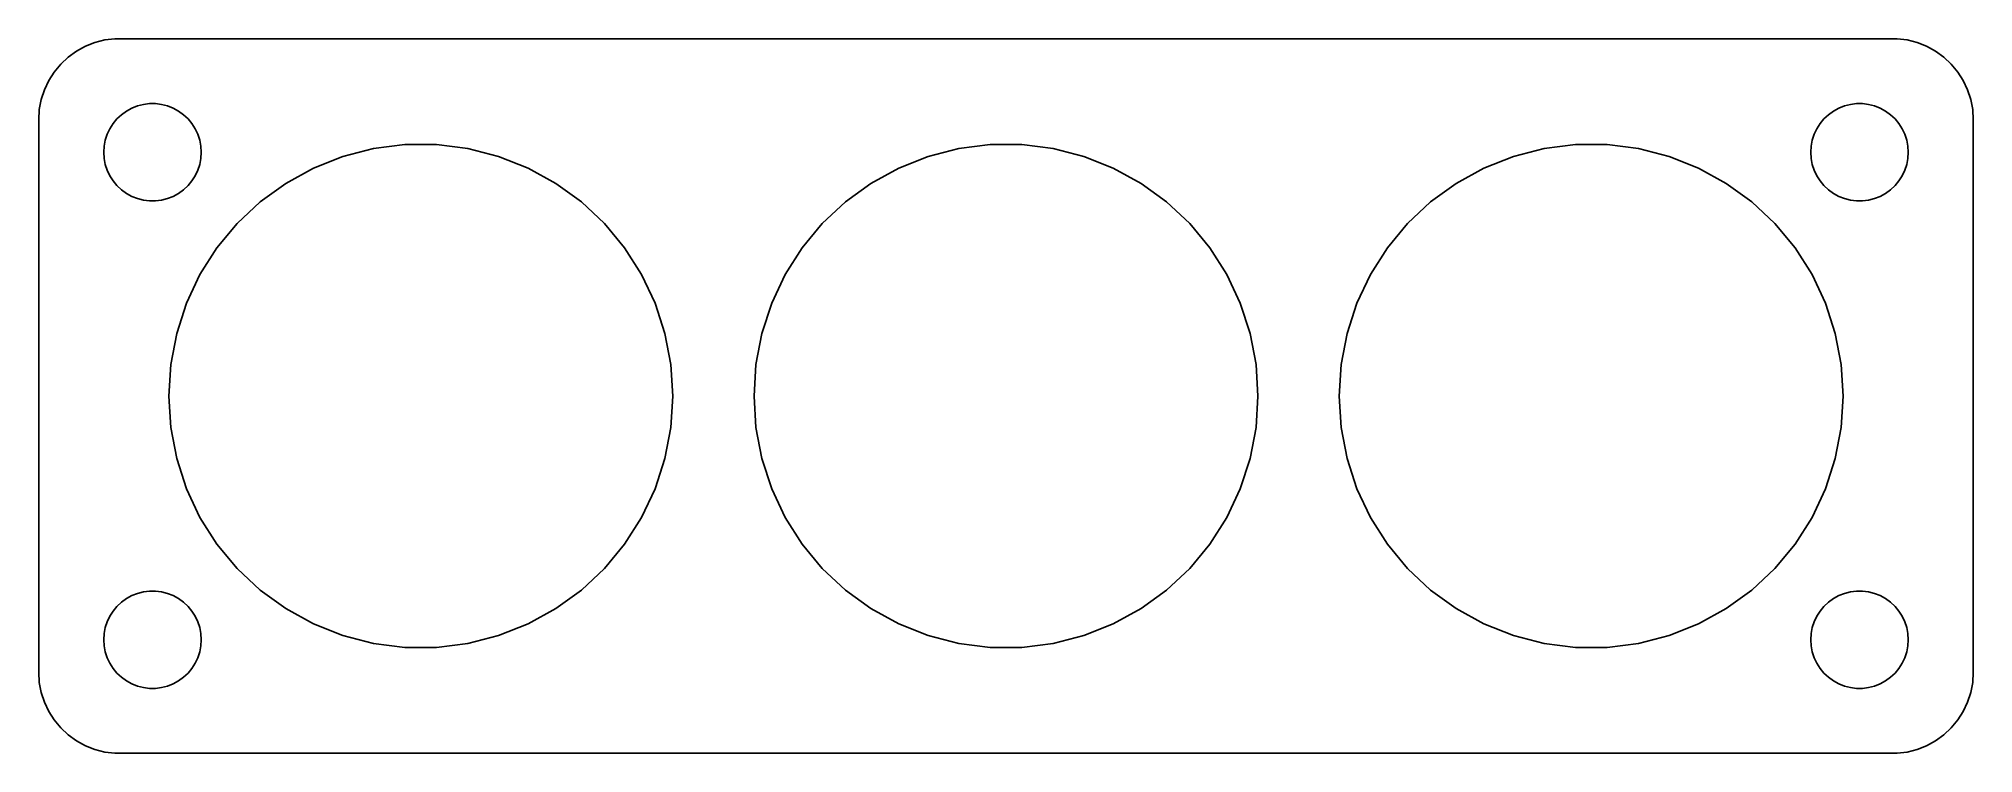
# Model space of a CAD drawing. Header units: metres. Extents: x -60 to 60, y 32 to 76.
import ezdxf

# ---------------------------------------------------------------- set-up
doc = ezdxf.new("R2010")
doc.units = ezdxf.units.M

msp = doc.modelspace()

# ---------------------------------------------------------------- linework, layer by layer
for p, q in [((-57.1791, 75.2216), (-57.6871, 74.8526)), ((-56.6289, 75.5241), (-57.1791, 75.2216)), ((-56.0451, 75.7553), (-56.6289, 75.5241)), ((-55.4369, 75.9114), (-56.0451, 75.7553)), ((-54.8139, 75.9901), (-55.4369, 75.9114)), ((54.8139, 75.9901), (-54.8139, 75.9901)), ((55.4369, 75.9114), (54.8139, 75.9901)), ((56.0451, 75.7553), (55.4369, 75.9114)), ((56.6289, 75.5241), (56.0451, 75.7553)), ((57.1791, 75.2216), (56.6289, 75.5241)), ((57.6871, 74.8526), (57.1791, 75.2216)), ((-58.5451, 73.9389), (-58.8815, 73.4088)), ((-58.1448, 74.4227), (-58.5451, 73.9389)), ((-57.6871, 74.8526), (-58.1448, 74.4227)), ((58.1448, 74.4227), (57.6871, 74.8526)), ((58.5451, 73.9389), (58.1448, 74.4227)), ((58.8815, 73.4088), (58.5451, 73.9389)), ((-59.1489, 72.8406), (-59.3429, 72.2434)), ((-58.8815, 73.4088), (-59.1489, 72.8406)), ((59.1489, 72.8406), (58.8815, 73.4088)), ((59.3429, 72.2434), (59.1489, 72.8406)), ((-59.4606, 71.6267), (-59.5, 71)), ((-59.3429, 72.2434), (-59.4606, 71.6267)), ((-54.4123, 71.3115), (-54.1075, 71.533)), ((-54.1075, 71.533), (-53.7773, 71.7145)), ((-53.7773, 71.7145), (-53.427, 71.8532)), ((-53.427, 71.8532), (-53.0621, 71.9469)), ((-53.0621, 71.9469), (-52.6884, 71.9941)), ((-52.6884, 71.9941), (-52.3116, 71.9941)), ((-52.3116, 71.9941), (-51.9379, 71.9469)), ((-51.9379, 71.9469), (-51.5729, 71.8532)), ((-51.5729, 71.8532), (-51.2227, 71.7145)), ((-51.2227, 71.7145), (-50.8925, 71.533)), ((-50.8925, 71.533), (-50.5877, 71.3115)), ((50.5877, 71.3115), (50.8925, 71.533)), ((50.8925, 71.533), (51.2227, 71.7145)), ((51.2227, 71.7145), (51.5729, 71.8532)), ((51.5729, 71.8532), (51.9379, 71.9469)), ((51.9379, 71.9469), (52.3116, 71.9941)), ((52.3116, 71.9941), (52.6884, 71.9941)), ((52.6884, 71.9941), (53.0621, 71.9469)), ((53.0621, 71.9469), (53.427, 71.8532)), ((53.427, 71.8532), (53.7773, 71.7145)), ((53.7773, 71.7145), (54.1075, 71.533)), ((54.1075, 71.533), (54.4123, 71.3115)), ((59.4606, 71.6267), (59.3429, 72.2434)), ((59.5, 71), (59.4606, 71.6267)), ((-59.5, 71), (-59.5, 37)), ((-55.2893, 70.1044), (-55.1289, 70.4453)), ((-55.1289, 70.4453), (-54.927, 70.7634)), ((-54.927, 70.7634), (-54.6869, 71.0536)), ((-54.6869, 71.0536), (-54.4123, 71.3115)), ((-50.5877, 71.3115), (-50.3131, 71.0536)), ((-50.3131, 71.0536), (-50.0729, 70.7634)), ((-50.0729, 70.7634), (-49.8711, 70.4453)), ((-49.8711, 70.4453), (-49.7107, 70.1044)), ((49.7107, 70.1044), (49.8711, 70.4453)), ((49.8711, 70.4453), (50.0729, 70.7634)), ((50.0729, 70.7634), (50.3131, 71.0536)), ((50.3131, 71.0536), (50.5877, 71.3115)), ((54.4123, 71.3115), (54.6869, 71.0536)), ((54.6869, 71.0536), (54.927, 70.7634)), ((54.927, 70.7634), (55.1289, 70.4453)), ((55.1289, 70.4453), (55.2893, 70.1044)), ((59.5, 37), (59.5, 71)), ((-55.5, 69), (-55.4763, 69.376)), ((-55.4763, 69.376), (-55.4057, 69.7461)), ((-55.4057, 69.7461), (-55.2893, 70.1044)), ((-49.7107, 70.1044), (-49.5942, 69.7461)), ((-49.5942, 69.7461), (-49.5237, 69.376)), ((-49.5237, 69.376), (-49.5, 69)), ((-40.7898, 68.7414), (-38.9044, 69.2254)), ((-38.9044, 69.2254), (-36.9733, 69.4694)), ((-36.9733, 69.4694), (-35.0267, 69.4694)), ((-35.0267, 69.4694), (-33.0956, 69.2254)), ((-33.0956, 69.2254), (-31.2102, 68.7414)), ((-4.78975, 68.7414), (-2.9044, 69.2254)), ((-2.9044, 69.2254), (-0.97325, 69.4694)), ((-0.97325, 69.4694), (0.97325, 69.4694)), ((0.97325, 69.4694), (2.9044, 69.2254)), ((2.9044, 69.2254), (4.78975, 68.7414)), ((31.2102, 68.7414), (33.0956, 69.2254)), ((33.0956, 69.2254), (35.0267, 69.4694)), ((35.0267, 69.4694), (36.9733, 69.4694)), ((36.9733, 69.4694), (38.9044, 69.2254)), ((38.9044, 69.2254), (40.7898, 68.7414)), ((49.5, 69), (49.5237, 69.376)), ((49.5237, 69.376), (49.5942, 69.7461)), ((49.5942, 69.7461), (49.7107, 70.1044)), ((55.2893, 70.1044), (55.4057, 69.7461)), ((55.4057, 69.7461), (55.4763, 69.376)), ((55.4763, 69.376), (55.5, 69)), ((-55.4763, 68.624), (-55.5, 69)), ((-55.4057, 68.2539), (-55.4763, 68.624)), ((-55.2893, 67.8956), (-55.4057, 68.2539)), ((-55.1289, 67.5547), (-55.2893, 67.8956)), ((-49.7107, 67.8956), (-49.8711, 67.5547)), ((-49.5942, 68.2539), (-49.7107, 67.8956)), ((-49.5237, 68.624), (-49.5942, 68.2539)), ((-49.5, 69), (-49.5237, 68.624)), ((-44.3053, 67.0871), (-42.5996, 68.0248)), ((-42.5996, 68.0248), (-40.7898, 68.7414)), ((-31.2102, 68.7414), (-29.4004, 68.0248)), ((-29.4004, 68.0248), (-27.6947, 67.0871)), ((-8.30531, 67.0871), (-6.59958, 68.0248)), ((-6.59958, 68.0248), (-4.78975, 68.7414)), ((4.78975, 68.7414), (6.59958, 68.0248)), ((6.59958, 68.0248), (8.30531, 67.0871)), ((27.6947, 67.0871), (29.4004, 68.0248)), ((29.4004, 68.0248), (31.2102, 68.7414)), ((40.7898, 68.7414), (42.5996, 68.0248)), ((42.5996, 68.0248), (44.3053, 67.0871)), ((49.5237, 68.624), (49.5, 69)), ((49.5942, 68.2539), (49.5237, 68.624)), ((49.7107, 67.8956), (49.5942, 68.2539)), ((49.8711, 67.5547), (49.7107, 67.8956)), ((55.2893, 67.8956), (55.1289, 67.5547)), ((55.4057, 68.2539), (55.2893, 67.8956)), ((55.4763, 68.624), (55.4057, 68.2539)), ((55.5, 69), (55.4763, 68.624)), ((-54.927, 67.2366), (-55.1289, 67.5547)), ((-54.6869, 66.9464), (-54.927, 67.2366)), ((-54.4123, 66.6884), (-54.6869, 66.9464)), ((-54.1075, 66.467), (-54.4123, 66.6884)), ((-50.5877, 66.6884), (-50.8925, 66.467)), ((-50.3131, 66.9464), (-50.5877, 66.6884)), ((-50.0729, 67.2366), (-50.3131, 66.9464)), ((-49.8711, 67.5547), (-50.0729, 67.2366)), ((-45.8801, 65.9429), (-44.3053, 67.0871)), ((-27.6947, 67.0871), (-26.1199, 65.9429)), ((-9.88007, 65.9429), (-8.30531, 67.0871)), ((8.30531, 67.0871), (9.88007, 65.9429)), ((26.1199, 65.9429), (27.6947, 67.0871)), ((44.3053, 67.0871), (45.8801, 65.9429)), ((50.0729, 67.2366), (49.8711, 67.5547)), ((50.3131, 66.9464), (50.0729, 67.2366)), ((50.5877, 66.6884), (50.3131, 66.9464)), ((50.8925, 66.467), (50.5877, 66.6884)), ((54.4123, 66.6884), (54.1075, 66.467)), ((54.6869, 66.9464), (54.4123, 66.6884)), ((54.927, 67.2366), (54.6869, 66.9464)), ((55.1289, 67.5547), (54.927, 67.2366)), ((-53.7773, 66.2855), (-54.1075, 66.467)), ((-53.427, 66.1468), (-53.7773, 66.2855)), ((-53.0621, 66.0531), (-53.427, 66.1468)), ((-52.6884, 66.0059), (-53.0621, 66.0531)), ((-52.3116, 66.0059), (-52.6884, 66.0059)), ((-51.9379, 66.0531), (-52.3116, 66.0059)), ((-51.5729, 66.1468), (-51.9379, 66.0531)), ((-51.2227, 66.2855), (-51.5729, 66.1468)), ((-50.8925, 66.467), (-51.2227, 66.2855)), ((-47.299, 64.6105), (-45.8801, 65.9429)), ((-26.1199, 65.9429), (-24.701, 64.6105)), ((-11.299, 64.6105), (-9.88007, 65.9429)), ((9.88007, 65.9429), (11.299, 64.6105)), ((24.701, 64.6105), (26.1199, 65.9429)), ((45.8801, 65.9429), (47.299, 64.6105)), ((51.2227, 66.2855), (50.8925, 66.467)), ((51.5729, 66.1468), (51.2227, 66.2855)), ((51.9379, 66.0531), (51.5729, 66.1468)), ((52.3116, 66.0059), (51.9379, 66.0531)), ((52.6884, 66.0059), (52.3116, 66.0059)), ((53.0621, 66.0531), (52.6884, 66.0059)), ((53.427, 66.1468), (53.0621, 66.0531)), ((53.7773, 66.2855), (53.427, 66.1468)), ((54.1075, 66.467), (53.7773, 66.2855)), ((-48.5398, 63.1107), (-47.299, 64.6105)), ((-24.701, 64.6105), (-23.4602, 63.1107)), ((-12.5397, 63.1107), (-11.299, 64.6105)), ((11.299, 64.6105), (12.5397, 63.1107)), ((23.4602, 63.1107), (24.701, 64.6105)), ((47.299, 64.6105), (48.5398, 63.1107)), ((-49.5827, 61.4672), (-48.5398, 63.1107)), ((-23.4602, 63.1107), (-22.4172, 61.4672)), ((-13.5827, 61.4672), (-12.5397, 63.1107)), ((12.5397, 63.1107), (13.5827, 61.4672)), ((22.4172, 61.4672), (23.4602, 63.1107)), ((48.5398, 63.1107), (49.5827, 61.4672)), ((-50.4115, 59.7059), (-49.5827, 61.4672)), ((-22.4172, 61.4672), (-21.5885, 59.7059)), ((-14.4115, 59.7059), (-13.5827, 61.4672)), ((13.5827, 61.4672), (14.4115, 59.7059)), ((21.5885, 59.7059), (22.4172, 61.4672)), ((49.5827, 61.4672), (50.4115, 59.7059)), ((-51.013, 57.8547), (-50.4115, 59.7059)), ((-21.5885, 59.7059), (-20.987, 57.8547)), ((-15.013, 57.8547), (-14.4115, 59.7059)), ((14.4115, 59.7059), (15.013, 57.8547)), ((20.987, 57.8547), (21.5885, 59.7059)), ((50.4115, 59.7059), (51.013, 57.8547)), ((-51.3778, 55.9427), (-51.013, 57.8547)), ((-20.987, 57.8547), (-20.6222, 55.9427)), ((-15.3778, 55.9427), (-15.013, 57.8547)), ((15.013, 57.8547), (15.3778, 55.9427)), ((20.6222, 55.9427), (20.987, 57.8547)), ((51.013, 57.8547), (51.3778, 55.9427)), ((-51.5, 54), (-51.3778, 55.9427)), ((-20.6222, 55.9427), (-20.5, 54)), ((-15.5, 54), (-15.3778, 55.9427)), ((15.3778, 55.9427), (15.5, 54)), ((20.5, 54), (20.6222, 55.9427)), ((51.3778, 55.9427), (51.5, 54)), ((-51.3778, 52.0573), (-51.5, 54)), ((-20.5, 54), (-20.6222, 52.0573)), ((-15.3778, 52.0573), (-15.5, 54)), ((15.5, 54), (15.3778, 52.0573)), ((20.6222, 52.0573), (20.5, 54)), ((51.5, 54), (51.3778, 52.0573)), ((-51.013, 50.1453), (-51.3778, 52.0573)), ((-20.6222, 52.0573), (-20.987, 50.1453)), ((-15.013, 50.1453), (-15.3778, 52.0573)), ((15.3778, 52.0573), (15.013, 50.1453)), ((20.987, 50.1453), (20.6222, 52.0573)), ((51.3778, 52.0573), (51.013, 50.1453)), ((-50.4115, 48.2941), (-51.013, 50.1453)), ((-20.987, 50.1453), (-21.5885, 48.2941)), ((-14.4115, 48.2941), (-15.013, 50.1453)), ((15.013, 50.1453), (14.4115, 48.2941)), ((21.5885, 48.2941), (20.987, 50.1453)), ((51.013, 50.1453), (50.4115, 48.2941)), ((-49.5827, 46.5328), (-50.4115, 48.2941)), ((-21.5885, 48.2941), (-22.4172, 46.5328)), ((-13.5827, 46.5328), (-14.4115, 48.2941)), ((14.4115, 48.2941), (13.5827, 46.5328)), ((22.4172, 46.5328), (21.5885, 48.2941)), ((50.4115, 48.2941), (49.5827, 46.5328)), ((-48.5398, 44.8893), (-49.5827, 46.5328)), ((-22.4172, 46.5328), (-23.4602, 44.8893)), ((-12.5397, 44.8893), (-13.5827, 46.5328)), ((13.5827, 46.5328), (12.5397, 44.8893)), ((23.4602, 44.8893), (22.4172, 46.5328)), ((49.5827, 46.5328), (48.5398, 44.8893)), ((-47.299, 43.3895), (-48.5398, 44.8893)), ((-23.4602, 44.8893), (-24.701, 43.3895)), ((-11.299, 43.3895), (-12.5397, 44.8893)), ((12.5397, 44.8893), (11.299, 43.3895)), ((24.701, 43.3895), (23.4602, 44.8893)), ((48.5398, 44.8893), (47.299, 43.3895)), ((-45.8801, 42.0571), (-47.299, 43.3895)), ((-24.701, 43.3895), (-26.1199, 42.0571)), ((-9.88007, 42.0571), (-11.299, 43.3895)), ((11.299, 43.3895), (9.88007, 42.0571)), ((26.1199, 42.0571), (24.701, 43.3895)), ((47.299, 43.3895), (45.8801, 42.0571)), ((-54.1075, 41.533), (-53.7773, 41.7145)), ((-53.7773, 41.7145), (-53.427, 41.8532)), ((-53.427, 41.8532), (-53.0621, 41.9469)), ((-53.0621, 41.9469), (-52.6884, 41.9941)), ((-52.6884, 41.9941), (-52.3116, 41.9941)), ((-52.3116, 41.9941), (-51.9379, 41.9469)), ((-51.9379, 41.9469), (-51.5729, 41.8532)), ((-51.5729, 41.8532), (-51.2227, 41.7145)), ((-51.2227, 41.7145), (-50.8925, 41.533)), ((-44.3053, 40.9129), (-45.8801, 42.0571)), ((-26.1199, 42.0571), (-27.6947, 40.9129)), ((-8.30531, 40.9129), (-9.88007, 42.0571)), ((9.88007, 42.0571), (8.30531, 40.9129)), ((27.6947, 40.9129), (26.1199, 42.0571)), ((45.8801, 42.0571), (44.3053, 40.9129)), ((50.8925, 41.533), (51.2227, 41.7145)), ((51.2227, 41.7145), (51.5729, 41.8532)), ((51.5729, 41.8532), (51.9379, 41.9469)), ((51.9379, 41.9469), (52.3116, 41.9941)), ((52.3116, 41.9941), (52.6884, 41.9941)), ((52.6884, 41.9941), (53.0621, 41.9469)), ((53.0621, 41.9469), (53.427, 41.8532)), ((53.427, 41.8532), (53.7773, 41.7145)), ((53.7773, 41.7145), (54.1075, 41.533)), ((-55.1289, 40.4453), (-54.927, 40.7634)), ((-54.927, 40.7634), (-54.6869, 41.0536)), ((-54.6869, 41.0536), (-54.4123, 41.3116)), ((-54.4123, 41.3116), (-54.1075, 41.533)), ((-50.8925, 41.533), (-50.5877, 41.3116)), ((-50.5877, 41.3116), (-50.3131, 41.0536)), ((-50.3131, 41.0536), (-50.0729, 40.7634)), ((-50.0729, 40.7634), (-49.8711, 40.4453)), ((-42.5996, 39.9752), (-44.3053, 40.9129)), ((-27.6947, 40.9129), (-29.4004, 39.9752)), ((-6.59958, 39.9752), (-8.30531, 40.9129)), ((8.30531, 40.9129), (6.59958, 39.9752)), ((29.4004, 39.9752), (27.6947, 40.9129)), ((44.3053, 40.9129), (42.5996, 39.9752)), ((49.8711, 40.4453), (50.0729, 40.7634)), ((50.0729, 40.7634), (50.3131, 41.0536)), ((50.3131, 41.0536), (50.5877, 41.3116)), ((50.5877, 41.3116), (50.8925, 41.533)), ((54.1075, 41.533), (54.4123, 41.3116)), ((54.4123, 41.3116), (54.6869, 41.0536)), ((54.6869, 41.0536), (54.927, 40.7634)), ((54.927, 40.7634), (55.1289, 40.4453)), ((-55.5, 39), (-55.4763, 39.376)), ((-55.4763, 39.376), (-55.4057, 39.7461)), ((-55.4057, 39.7461), (-55.2893, 40.1044)), ((-55.2893, 40.1044), (-55.1289, 40.4453)), ((-49.8711, 40.4453), (-49.7107, 40.1044)), ((-49.7107, 40.1044), (-49.5942, 39.7461)), ((-49.5942, 39.7461), (-49.5237, 39.376)), ((-49.5237, 39.376), (-49.5, 39)), ((-40.7898, 39.2586), (-42.5996, 39.9752)), ((-29.4004, 39.9752), (-31.2102, 39.2586)), ((-4.78975, 39.2586), (-6.59958, 39.9752)), ((6.59958, 39.9752), (4.78975, 39.2586)), ((31.2102, 39.2586), (29.4004, 39.9752)), ((42.5996, 39.9752), (40.7898, 39.2586)), ((49.5, 39), (49.5237, 39.376)), ((49.5237, 39.376), (49.5942, 39.7461)), ((49.5942, 39.7461), (49.7107, 40.1044)), ((49.7107, 40.1044), (49.8711, 40.4453)), ((55.1289, 40.4453), (55.2893, 40.1044)), ((55.2893, 40.1044), (55.4057, 39.7461)), ((55.4057, 39.7461), (55.4763, 39.376)), ((55.4763, 39.376), (55.5, 39)), ((-55.4763, 38.624), (-55.5, 39)), ((-55.4057, 38.2539), (-55.4763, 38.624)), ((-55.2893, 37.8956), (-55.4057, 38.2539)), ((-49.5942, 38.2539), (-49.7107, 37.8956)), ((-49.5237, 38.624), (-49.5942, 38.2539)), ((-49.5, 39), (-49.5237, 38.624)), ((-38.9044, 38.7746), (-40.7898, 39.2586)), ((-36.9733, 38.5306), (-38.9044, 38.7746)), ((-35.0267, 38.5306), (-36.9733, 38.5306)), ((-33.0956, 38.7746), (-35.0267, 38.5306)), ((-31.2102, 39.2586), (-33.0956, 38.7746)), ((-2.9044, 38.7746), (-4.78975, 39.2586)), ((-0.97325, 38.5306), (-2.9044, 38.7746)), ((0.97325, 38.5306), (-0.97325, 38.5306)), ((2.9044, 38.7746), (0.97325, 38.5306)), ((4.78975, 39.2586), (2.9044, 38.7746)), ((33.0956, 38.7746), (31.2102, 39.2586)), ((35.0267, 38.5306), (33.0956, 38.7746)), ((36.9733, 38.5306), (35.0267, 38.5306)), ((38.9044, 38.7746), (36.9733, 38.5306)), ((40.7898, 39.2586), (38.9044, 38.7746)), ((49.5237, 38.624), (49.5, 39)), ((49.5942, 38.2539), (49.5237, 38.624)), ((49.7107, 37.8956), (49.5942, 38.2539)), ((55.4057, 38.2539), (55.2893, 37.8956)), ((55.4763, 38.624), (55.4057, 38.2539)), ((55.5, 39), (55.4763, 38.624)), ((-59.5, 37), (-59.4606, 36.3733)), ((-55.1289, 37.5547), (-55.2893, 37.8956)), ((-54.927, 37.2366), (-55.1289, 37.5547)), ((-54.6869, 36.9464), (-54.927, 37.2366)), ((-54.4123, 36.6885), (-54.6869, 36.9464)), ((-50.3131, 36.9464), (-50.5877, 36.6885)), ((-50.0729, 37.2366), (-50.3131, 36.9464)), ((-49.8711, 37.5547), (-50.0729, 37.2366)), ((-49.7107, 37.8956), (-49.8711, 37.5547)), ((49.8711, 37.5547), (49.7107, 37.8956)), ((50.0729, 37.2366), (49.8711, 37.5547)), ((50.3131, 36.9464), (50.0729, 37.2366)), ((50.5877, 36.6885), (50.3131, 36.9464)), ((54.6869, 36.9464), (54.4123, 36.6885)), ((54.927, 37.2366), (54.6869, 36.9464)), ((55.1289, 37.5547), (54.927, 37.2366)), ((55.2893, 37.8956), (55.1289, 37.5547)), ((59.4606, 36.3733), (59.5, 37)), ((-59.4606, 36.3733), (-59.3429, 35.7566)), ((-59.3429, 35.7566), (-59.1489, 35.1594)), ((-54.1075, 36.467), (-54.4123, 36.6885)), ((-53.7773, 36.2855), (-54.1075, 36.467)), ((-53.427, 36.1468), (-53.7773, 36.2855)), ((-53.0621, 36.0531), (-53.427, 36.1468)), ((-52.6884, 36.0059), (-53.0621, 36.0531)), ((-52.3116, 36.0059), (-52.6884, 36.0059)), ((-51.9379, 36.0531), (-52.3116, 36.0059)), ((-51.5729, 36.1468), (-51.9379, 36.0531)), ((-51.2227, 36.2855), (-51.5729, 36.1468)), ((-50.8925, 36.467), (-51.2227, 36.2855)), ((-50.5877, 36.6885), (-50.8925, 36.467)), ((50.8925, 36.467), (50.5877, 36.6885)), ((51.2227, 36.2855), (50.8925, 36.467)), ((51.5729, 36.1468), (51.2227, 36.2855)), ((51.9379, 36.0531), (51.5729, 36.1468)), ((52.3116, 36.0059), (51.9379, 36.0531)), ((52.6884, 36.0059), (52.3116, 36.0059)), ((53.0621, 36.0531), (52.6884, 36.0059)), ((53.427, 36.1468), (53.0621, 36.0531)), ((53.7773, 36.2855), (53.427, 36.1468)), ((54.1075, 36.467), (53.7773, 36.2855)), ((54.4123, 36.6885), (54.1075, 36.467)), ((59.1489, 35.1594), (59.3429, 35.7566)), ((59.3429, 35.7566), (59.4606, 36.3733)), ((-59.1489, 35.1594), (-58.8815, 34.5912)), ((-58.8815, 34.5912), (-58.5451, 34.0611)), ((58.5451, 34.0611), (58.8815, 34.5912)), ((58.8815, 34.5912), (59.1489, 35.1594)), ((-58.5451, 34.0611), (-58.1448, 33.5773)), ((-58.1448, 33.5773), (-57.6871, 33.1474)), ((57.6871, 33.1474), (58.1448, 33.5773)), ((58.1448, 33.5773), (58.5451, 34.0611)), ((-57.6871, 33.1474), (-57.1791, 32.7784)), ((-57.1791, 32.7784), (-56.6289, 32.4759)), ((-56.6289, 32.4759), (-56.0451, 32.2447)), ((-56.0451, 32.2447), (-55.4369, 32.0886)), ((55.4369, 32.0886), (56.0451, 32.2447)), ((56.0451, 32.2447), (56.6289, 32.4759)), ((56.6289, 32.4759), (57.1791, 32.7784)), ((57.1791, 32.7784), (57.6871, 33.1474)), ((-55.4369, 32.0886), (-54.8139, 32.0099)), ((-54.8139, 32.0099), (54.8139, 32.0099)), ((54.8139, 32.0099), (55.4369, 32.0886))]:
    msp.add_line(p, q)

doc.saveas('drawing.dxf')
